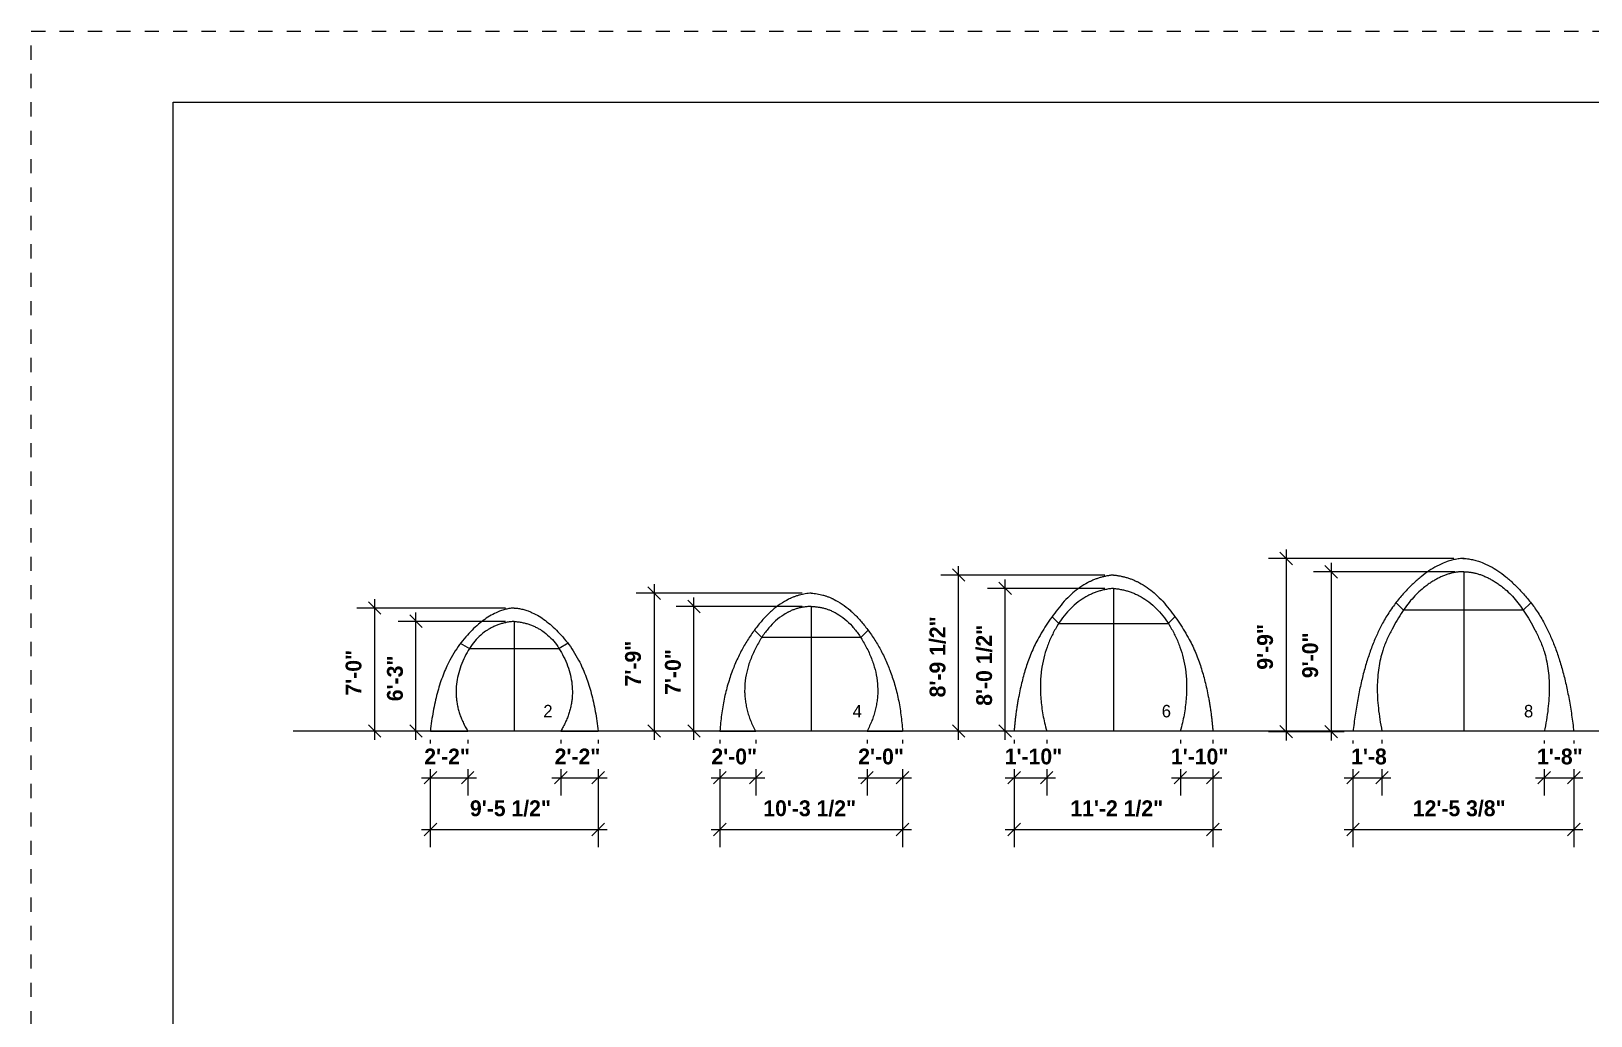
# Model space of a CAD drawing. Header units: inches. Extents: x -101.2 to -65.2, y -5883.2 to -5859.2.
# Drawn here: x -101.15 to -90.17, y -5866.16 to -5859.23 of the extents above; entities that cross this region are included whole.
import ezdxf

# ---------------------------------------------------------------- set-up
doc = ezdxf.new("R2010")
doc.units = ezdxf.units.IN
doc.header["$LTSCALE"] = 0.2
doc.header["$MEASUREMENT"] = 0
doc.header["$PDMODE"] = 1
doc.header["$PDSIZE"] = -2
doc.linetypes.add('STYLE_11', pattern=[0.46875, 0.3125, -0.15625])
doc.layers.get('0').update_dxf_attribs({"lineweight": 0})
doc.layers.add('Dimension', color=7, linetype='Continuous', lineweight=0)
doc.layers.add('None', color=7, linetype='Continuous', lineweight=0)
doc.styles.add('CityBlueprint', font='cityb___.ttf')
doc.styles.add('Tw Cen MT', font='')
doc.styles.get('Tw Cen MT').set_extended_font_data('Tw Cen MT')
doc.dimstyles.new('Arch', dxfattribs={"dimtxt": 0.111581, "dimasz": 0.088379, "dimexe": 0.125, "dimexo": 0.0625, "dimgap": 0.0625, "dimtad": 1, "dimdec": 3, "dimzin": 15, "dimdsep": 46, "dimlunit": 4, "dimtxsty": 'CityBlueprint', "dimblk": 'VW_SLASH', "dimcen": 0, "dimdle": 0.0625, "dimazin": 0, "dimtfac": 1, "dimtdec": 3, "dimtix": 1, "dimtmove": 0, "dimatfit": 0, "dimldrblk": 'VW_FILLEDARROW', "dimfxl": 1, "dimfrac": 2, "dimtolj": 1, "dimtzin": 15, "dimarcsym": 0})

# ---------------------------------------------------------------- blocks, each defined once
blk = doc.blocks.new('Group')
at = {"layer": 'None', "color": 2, "linetype": 'STYLE_11', "lineweight": 0}
blk.add_lwpolyline([(-27.738, 20.553), (8.262, 20.553), (8.262, -3.447), (-27.738, -3.447)], close=True, dxfattribs=at)
at = {"layer": 'None', "color": 8, "linetype": 'Continuous', "lineweight": 0}
blk.add_lwpolyline([(-26.738, 20.053), (6.012, 20.053), (6.012, -2.947), (-26.738, -2.947)], close=True, dxfattribs=at)
blk = doc.blocks.new('Group-1')
at = {"layer": 'None', "color": 4}
blk.add_blockref('Group', (0, 0), dxfattribs=at)
blk = doc.blocks.new('*D5')
at = {"layer": 'Defpoints', "color": 0, "lineweight": 0, "transparency": 16777216}
for p in [(-2430.6, 1583.2), (-2336.1, 1583.2), (-2392.9, 1500)]:
    blk.add_point(p, dxfattribs=at)
at = {"layer": 'Dimension', "color": 0, "linetype": 'Continuous', "lineweight": -2, "transparency": 16777216}
for p, q in [((-2342.1, 1583.2), (-2442.6, 1583.2)), ((-2430.6, 1589.2), (-2430.6, 1583.2)), ((-2430.6, 1583.2), (-2430.6, 1500)), ((-2398.9, 1500), (-2442.6, 1500)), ((-2430.6, 1500), (-2430.6, 1494))]:
    blk.add_line(p, q, dxfattribs=at)
at = {"layer": 'Dimension', "color": 7, "linetype": 'Continuous', "lineweight": -2, "transparency": 16777216}
for p, q in [((-2426.3, 1579), (-2434.8, 1587.5)), ((-2434.8, 1504.3), (-2426.3, 1495.8))]:
    blk.add_line(p, q, dxfattribs=at)
at = {"color": 0, "linetype": 'Continuous', "lineweight": -2, "transparency": 16777216}
blk.add_wipeout([(-2436.6, 1524), (-2436.6, 1559.3), (-2453.6, 1559.3), (-2453.6, 1524)], dxfattribs=at).dxf.layer = 'Dimension'
at = {"layer": 'Dimension', "color": 0, "transparency": 16777216, "insert": (-2450.2, 1524), "char_height": 10.71, "attachment_point": 1, "rotation": 90, "line_spacing_factor": 0.959794, "style": 'CityBlueprint'}
blk.add_mtext('7\'-0"', dxfattribs=at)
blk = doc.blocks.new('VW_FILLEDARROW')
at = {"color": 0, "lineweight": -2}
blk.add_solid([(0, 0), (0, 0), (0, 0)], dxfattribs=at)
blk = doc.blocks.new('VW_SLASH')
at = {"color": 0, "linetype": 'ByBlock', "lineweight": -2}
blk.add_line((0, 0), (-1, 0), dxfattribs=at)
at = {"color": 7, "linetype": 'ByBlock', "lineweight": -2}
blk.add_line((0, 0), (0, 0), dxfattribs=at)
blk = doc.blocks.new('*D6')
at = {"layer": 'Defpoints', "color": 0, "lineweight": 0, "transparency": 16777216}
for p in [(-2392.9, 1500), (-2279.4, 1500), (-2392.9, 1433.5)]:
    blk.add_point(p, dxfattribs=at)
at = {"layer": 'Dimension', "color": 0, "linetype": 'Continuous', "lineweight": -2, "transparency": 16777216}
for p, q in [((-2392.9, 1494), (-2392.9, 1421.5)), ((-2279.4, 1494), (-2279.4, 1421.5)), ((-2398.9, 1433.5), (-2392.9, 1433.5)), ((-2392.9, 1433.5), (-2279.4, 1433.5)), ((-2279.4, 1433.5), (-2273.4, 1433.5))]:
    blk.add_line(p, q, dxfattribs=at)
at = {"layer": 'Dimension', "color": 7, "linetype": 'Continuous', "lineweight": -2, "transparency": 16777216}
for p, q in [((-2388.6, 1437.8), (-2397.1, 1429.3)), ((-2283.6, 1429.3), (-2275.2, 1437.8))]:
    blk.add_line(p, q, dxfattribs=at)
at = {"color": 0, "linetype": 'Continuous', "lineweight": -2, "transparency": 16777216}
blk.add_wipeout([(-2366.1, 1439.5), (-2306.1, 1439.5), (-2306.1, 1456.6), (-2366.1, 1456.6)], dxfattribs=at).dxf.layer = 'Dimension'
at = {"layer": 'Dimension', "color": 0, "transparency": 16777216, "insert": (-2366.1, 1453.2), "char_height": 10.71, "attachment_point": 1, "line_spacing_factor": 0.959794, "style": 'CityBlueprint'}
blk.add_mtext('9\'-5 1/2"', dxfattribs=at)
blk = doc.blocks.new('*D7')
at = {"layer": 'Defpoints', "color": 0, "lineweight": 0, "transparency": 16777216}
for p in [(-2392.9, 1500), (-2367.6, 1500), (-2392.9, 1468.5)]:
    blk.add_point(p, dxfattribs=at)
at = {"layer": 'Dimension', "color": 0, "linetype": 'Continuous', "lineweight": -2, "transparency": 16777216}
for p, q in [((-2392.9, 1494), (-2392.9, 1456.5)), ((-2367.6, 1494), (-2367.6, 1456.5)), ((-2398.9, 1468.5), (-2392.9, 1468.5)), ((-2392.9, 1468.5), (-2367.6, 1468.5)), ((-2367.6, 1468.5), (-2361.6, 1468.5))]:
    blk.add_line(p, q, dxfattribs=at)
at = {"layer": 'Dimension', "color": 7, "linetype": 'Continuous', "lineweight": -2, "transparency": 16777216}
for p, q in [((-2388.6, 1472.8), (-2397.1, 1464.3)), ((-2371.9, 1464.3), (-2363.4, 1472.8))]:
    blk.add_line(p, q, dxfattribs=at)
at = {"color": 0, "linetype": 'Continuous', "lineweight": -2, "transparency": 16777216}
blk.add_wipeout([(-2397, 1474.5), (-2363.4, 1474.5), (-2363.4, 1491.6), (-2397, 1491.6)], dxfattribs=at).dxf.layer = 'Dimension'
at = {"layer": 'Dimension', "color": 0, "transparency": 16777216, "insert": (-2397, 1488.2), "char_height": 10.71, "attachment_point": 1, "line_spacing_factor": 0.959794, "style": 'CityBlueprint'}
blk.add_mtext('2\'-2"', dxfattribs=at)
blk = doc.blocks.new('*D8')
at = {"layer": 'Defpoints', "color": 0, "lineweight": 0, "transparency": 16777216}
for p in [(-2304.7, 1500), (-2279.4, 1500), (-2304.7, 1468.5)]:
    blk.add_point(p, dxfattribs=at)
at = {"layer": 'Dimension', "color": 0, "linetype": 'Continuous', "lineweight": -2, "transparency": 16777216}
for p, q in [((-2304.7, 1494), (-2304.7, 1456.5)), ((-2279.4, 1494), (-2279.4, 1456.5)), ((-2310.7, 1468.5), (-2304.7, 1468.5)), ((-2304.7, 1468.5), (-2279.4, 1468.5)), ((-2279.4, 1468.5), (-2273.4, 1468.5))]:
    blk.add_line(p, q, dxfattribs=at)
at = {"layer": 'Dimension', "color": 7, "linetype": 'Continuous', "lineweight": -2, "transparency": 16777216}
for p, q in [((-2300.4, 1472.8), (-2308.9, 1464.3)), ((-2283.6, 1464.3), (-2275.2, 1472.8))]:
    blk.add_line(p, q, dxfattribs=at)
at = {"color": 0, "linetype": 'Continuous', "lineweight": -2, "transparency": 16777216}
blk.add_wipeout([(-2308.8, 1474.5), (-2275.2, 1474.5), (-2275.2, 1491.6), (-2308.8, 1491.6)], dxfattribs=at).dxf.layer = 'Dimension'
at = {"layer": 'Dimension', "color": 0, "transparency": 16777216, "insert": (-2308.8, 1488.2), "char_height": 10.71, "attachment_point": 1, "line_spacing_factor": 0.959794, "style": 'CityBlueprint'}
blk.add_mtext('2\'-2"', dxfattribs=at)
blk = doc.blocks.new('*D9')
at = {"layer": 'Defpoints', "color": 0, "lineweight": 0, "transparency": 16777216}
for p in [(-2241.6, 1593.3), (-2135.3, 1593.3), (-2197, 1500)]:
    blk.add_point(p, dxfattribs=at)
at = {"layer": 'Dimension', "color": 0, "linetype": 'Continuous', "lineweight": -2, "transparency": 16777216}
for p, q in [((-2141.3, 1593.3), (-2253.6, 1593.3)), ((-2241.6, 1599.3), (-2241.6, 1593.3)), ((-2241.6, 1593.3), (-2241.6, 1500)), ((-2203, 1500), (-2253.6, 1500)), ((-2241.6, 1500), (-2241.6, 1494))]:
    blk.add_line(p, q, dxfattribs=at)
at = {"layer": 'Dimension', "color": 7, "linetype": 'Continuous', "lineweight": -2, "transparency": 16777216}
for p, q in [((-2237.3, 1589), (-2245.8, 1597.5)), ((-2245.8, 1504.3), (-2237.3, 1495.8))]:
    blk.add_line(p, q, dxfattribs=at)
at = {"color": 0, "linetype": 'Continuous', "lineweight": -2, "transparency": 16777216}
blk.add_wipeout([(-2247.6, 1530.2), (-2247.6, 1563.1), (-2264.6, 1563.1), (-2264.6, 1530.2)], dxfattribs=at).dxf.layer = 'Dimension'
at = {"layer": 'Dimension', "color": 0, "transparency": 16777216, "insert": (-2261.2, 1530.2), "char_height": 10.71, "attachment_point": 1, "rotation": 90, "line_spacing_factor": 0.959794, "style": 'CityBlueprint'}
blk.add_mtext('7\'-9"', dxfattribs=at)
blk = doc.blocks.new('*D10')
at = {"layer": 'Defpoints', "color": 0, "lineweight": 0, "transparency": 16777216}
for p in [(-2197, 1500), (-2073.5, 1500), (-2197, 1433.5)]:
    blk.add_point(p, dxfattribs=at)
at = {"layer": 'Dimension', "color": 0, "linetype": 'Continuous', "lineweight": -2, "transparency": 16777216}
for p, q in [((-2197, 1494), (-2197, 1421.5)), ((-2073.5, 1494), (-2073.5, 1421.5)), ((-2203, 1433.5), (-2197, 1433.5)), ((-2197, 1433.5), (-2073.5, 1433.5)), ((-2073.5, 1433.5), (-2067.5, 1433.5))]:
    blk.add_line(p, q, dxfattribs=at)
at = {"layer": 'Dimension', "color": 7, "linetype": 'Continuous', "lineweight": -2, "transparency": 16777216}
for p, q in [((-2192.8, 1437.8), (-2201.3, 1429.3)), ((-2077.8, 1429.3), (-2069.3, 1437.8))]:
    blk.add_line(p, q, dxfattribs=at)
at = {"color": 0, "linetype": 'Continuous', "lineweight": -2, "transparency": 16777216}
blk.add_wipeout([(-2167.7, 1439.5), (-2102.9, 1439.5), (-2102.9, 1456.6), (-2167.7, 1456.6)], dxfattribs=at).dxf.layer = 'Dimension'
at = {"layer": 'Dimension', "color": 0, "transparency": 16777216, "insert": (-2167.7, 1453.2), "char_height": 10.71, "attachment_point": 1, "line_spacing_factor": 0.959794, "style": 'CityBlueprint'}
blk.add_mtext('10\'-3 1/2"', dxfattribs=at)
blk = doc.blocks.new('*D11')
at = {"layer": 'Defpoints', "color": 0, "lineweight": 0, "transparency": 16777216}
for p in [(-2197, 1500), (-2172.7, 1500), (-2197, 1468.5)]:
    blk.add_point(p, dxfattribs=at)
at = {"layer": 'Dimension', "color": 0, "linetype": 'Continuous', "lineweight": -2, "transparency": 16777216}
for p, q in [((-2197, 1494), (-2197, 1456.5)), ((-2172.7, 1494), (-2172.7, 1456.5)), ((-2203, 1468.5), (-2197, 1468.5)), ((-2197, 1468.5), (-2172.7, 1468.5)), ((-2172.7, 1468.5), (-2166.7, 1468.5))]:
    blk.add_line(p, q, dxfattribs=at)
at = {"layer": 'Dimension', "color": 7, "linetype": 'Continuous', "lineweight": -2, "transparency": 16777216}
for p, q in [((-2192.8, 1472.8), (-2201.3, 1464.3)), ((-2177, 1464.3), (-2168.5, 1472.8))]:
    blk.add_line(p, q, dxfattribs=at)
at = {"color": 0, "linetype": 'Continuous', "lineweight": -2, "transparency": 16777216}
blk.add_wipeout([(-2202.8, 1474.5), (-2166.9, 1474.5), (-2166.9, 1491.6), (-2202.8, 1491.6)], dxfattribs=at).dxf.layer = 'Dimension'
at = {"layer": 'Dimension', "color": 0, "transparency": 16777216, "insert": (-2202.8, 1488.2), "char_height": 10.71, "attachment_point": 1, "line_spacing_factor": 0.959794, "style": 'CityBlueprint'}
blk.add_mtext('2\'-0"', dxfattribs=at)
blk = doc.blocks.new('*D12')
at = {"layer": 'Defpoints', "color": 0, "lineweight": 0, "transparency": 16777216}
for p in [(-2097.5, 1500), (-2073.5, 1500), (-2097.5, 1468.5)]:
    blk.add_point(p, dxfattribs=at)
at = {"layer": 'Dimension', "color": 0, "linetype": 'Continuous', "lineweight": -2, "transparency": 16777216}
for p, q in [((-2097.5, 1494), (-2097.5, 1456.5)), ((-2073.5, 1494), (-2073.5, 1456.5)), ((-2103.5, 1468.5), (-2097.5, 1468.5)), ((-2097.5, 1468.5), (-2073.5, 1468.5)), ((-2073.5, 1468.5), (-2067.5, 1468.5))]:
    blk.add_line(p, q, dxfattribs=at)
at = {"layer": 'Dimension', "color": 7, "linetype": 'Continuous', "lineweight": -2, "transparency": 16777216}
for p, q in [((-2093.3, 1472.8), (-2101.8, 1464.3)), ((-2077.8, 1464.3), (-2069.3, 1472.8))]:
    blk.add_line(p, q, dxfattribs=at)
at = {"color": 0, "linetype": 'Continuous', "lineweight": -2, "transparency": 16777216}
blk.add_wipeout([(-2103.5, 1474.5), (-2067.6, 1474.5), (-2067.6, 1491.6), (-2103.5, 1491.6)], dxfattribs=at).dxf.layer = 'Dimension'
at = {"layer": 'Dimension', "color": 0, "transparency": 16777216, "insert": (-2103.5, 1488.2), "char_height": 10.71, "attachment_point": 1, "line_spacing_factor": 0.959794, "style": 'CityBlueprint'}
blk.add_mtext('2\'-0"', dxfattribs=at)
blk = doc.blocks.new('*D13')
at = {"layer": 'Defpoints', "color": 0, "lineweight": 0, "transparency": 16777216}
for p in [(-1998, 1500), (-1863.6, 1500), (-1998, 1433.5)]:
    blk.add_point(p, dxfattribs=at)
at = {"layer": 'Dimension', "color": 0, "linetype": 'Continuous', "lineweight": -2, "transparency": 16777216}
for p, q in [((-1998, 1494), (-1998, 1421.5)), ((-1863.6, 1494), (-1863.6, 1421.5)), ((-2004, 1433.5), (-1998, 1433.5)), ((-1998, 1433.5), (-1863.6, 1433.5)), ((-1863.6, 1433.5), (-1857.6, 1433.5))]:
    blk.add_line(p, q, dxfattribs=at)
at = {"layer": 'Dimension', "color": 7, "linetype": 'Continuous', "lineweight": -2, "transparency": 16777216}
for p, q in [((-1993.8, 1437.8), (-2002.3, 1429.3)), ((-1867.9, 1429.3), (-1859.4, 1437.8))]:
    blk.add_line(p, q, dxfattribs=at)
at = {"color": 0, "linetype": 'Continuous', "lineweight": -2, "transparency": 16777216}
blk.add_wipeout([(-1960, 1439.5), (-1901.7, 1439.5), (-1901.7, 1456.6), (-1960, 1456.6)], dxfattribs=at).dxf.layer = 'Dimension'
at = {"layer": 'Dimension', "color": 0, "transparency": 16777216, "insert": (-1960, 1453.2), "char_height": 10.71, "attachment_point": 1, "line_spacing_factor": 0.959794, "style": 'CityBlueprint'}
blk.add_mtext('11\'-2 1/2"', dxfattribs=at)
blk = doc.blocks.new('*D14')
at = {"layer": 'Defpoints', "color": 0, "lineweight": 0, "transparency": 16777216}
for p in [(-1998, 1500), (-1976, 1500), (-1998, 1468.5)]:
    blk.add_point(p, dxfattribs=at)
at = {"layer": 'Dimension', "color": 0, "linetype": 'Continuous', "lineweight": -2, "transparency": 16777216}
for p, q in [((-1998, 1494), (-1998, 1456.5)), ((-1976, 1494), (-1976, 1456.5)), ((-2004, 1468.5), (-1998, 1468.5)), ((-1998, 1468.5), (-1976, 1468.5)), ((-1976, 1468.5), (-1970, 1468.5))]:
    blk.add_line(p, q, dxfattribs=at)
at = {"layer": 'Dimension', "color": 7, "linetype": 'Continuous', "lineweight": -2, "transparency": 16777216}
for p, q in [((-1993.8, 1472.8), (-2002.3, 1464.3)), ((-1980.3, 1464.3), (-1971.8, 1472.8))]:
    blk.add_line(p, q, dxfattribs=at)
at = {"color": 0, "linetype": 'Continuous', "lineweight": -2, "transparency": 16777216}
blk.add_wipeout([(-2004.4, 1474.5), (-1969.7, 1474.5), (-1969.7, 1491.6), (-2004.4, 1491.6)], dxfattribs=at).dxf.layer = 'Dimension'
at = {"layer": 'Dimension', "color": 0, "transparency": 16777216, "insert": (-2004.4, 1488.2), "char_height": 10.71, "attachment_point": 1, "line_spacing_factor": 0.959794, "style": 'CityBlueprint'}
blk.add_mtext('1\'-10"', dxfattribs=at)
blk = doc.blocks.new('*D15')
at = {"layer": 'Defpoints', "color": 0, "lineweight": 0, "transparency": 16777216}
for p in [(-1885.6, 1500), (-1863.6, 1500), (-1885.6, 1468.5)]:
    blk.add_point(p, dxfattribs=at)
at = {"layer": 'Dimension', "color": 0, "linetype": 'Continuous', "lineweight": -2, "transparency": 16777216}
for p, q in [((-1885.6, 1494), (-1885.6, 1456.5)), ((-1863.6, 1494), (-1863.6, 1456.5)), ((-1891.6, 1468.5), (-1885.6, 1468.5)), ((-1885.6, 1468.5), (-1863.6, 1468.5)), ((-1863.6, 1468.5), (-1857.6, 1468.5))]:
    blk.add_line(p, q, dxfattribs=at)
at = {"layer": 'Dimension', "color": 7, "linetype": 'Continuous', "lineweight": -2, "transparency": 16777216}
for p, q in [((-1881.4, 1472.8), (-1889.9, 1464.3)), ((-1867.9, 1464.3), (-1859.4, 1472.8))]:
    blk.add_line(p, q, dxfattribs=at)
at = {"color": 0, "linetype": 'Continuous', "lineweight": -2, "transparency": 16777216}
blk.add_wipeout([(-1892, 1474.5), (-1857.3, 1474.5), (-1857.3, 1491.6), (-1892, 1491.6)], dxfattribs=at).dxf.layer = 'Dimension'
at = {"layer": 'Dimension', "color": 0, "transparency": 16777216, "insert": (-1892, 1488.2), "char_height": 10.71, "attachment_point": 1, "line_spacing_factor": 0.959794, "style": 'CityBlueprint'}
blk.add_mtext('1\'-10"', dxfattribs=at)
blk = doc.blocks.new('*D16')
at = {"layer": 'Defpoints', "color": 0, "lineweight": 0, "transparency": 16777216}
for p in [(-1930.8, 1605.5), (-2035.6, 1500), (-1998, 1500)]:
    blk.add_point(p, dxfattribs=at)
at = {"layer": 'Dimension', "color": 0, "linetype": 'Continuous', "lineweight": -2, "transparency": 16777216}
for p, q in [((-1936.8, 1605.5), (-2047.6, 1605.5)), ((-2035.6, 1605.5), (-2035.6, 1611.5)), ((-2035.6, 1500), (-2035.6, 1605.5)), ((-2004, 1500), (-2047.6, 1500)), ((-2035.6, 1494), (-2035.6, 1500))]:
    blk.add_line(p, q, dxfattribs=at)
at = {"layer": 'Dimension', "color": 7, "linetype": 'Continuous', "lineweight": -2, "transparency": 16777216}
for p, q in [((-2031.3, 1601.3), (-2039.8, 1609.8)), ((-2039.8, 1504.3), (-2031.3, 1495.8))]:
    blk.add_line(p, q, dxfattribs=at)
at = {"color": 0, "linetype": 'Continuous', "lineweight": -2, "transparency": 16777216}
blk.add_wipeout([(-2041.6, 1522.8), (-2041.6, 1582.8), (-2058.6, 1582.8), (-2058.6, 1522.8)], dxfattribs=at).dxf.layer = 'Dimension'
at = {"layer": 'Dimension', "color": 0, "transparency": 16777216, "insert": (-2055.2, 1522.8), "char_height": 10.71, "attachment_point": 1, "rotation": 90, "line_spacing_factor": 0.959794, "style": 'CityBlueprint'}
blk.add_mtext('8\'-9 1/2"', dxfattribs=at)
blk = doc.blocks.new('*D17')
at = {"layer": 'Defpoints', "color": 0, "lineweight": 0, "transparency": 16777216}
for p in [(-1814.1, 1616.7), (-1694.7, 1616.7), (-1768.9, 1499.6)]:
    blk.add_point(p, dxfattribs=at)
at = {"layer": 'Dimension', "color": 0, "linetype": 'Continuous', "lineweight": -2, "transparency": 16777216}
for p, q in [((-1700.7, 1616.7), (-1826.1, 1616.7)), ((-1814.1, 1622.7), (-1814.1, 1616.7)), ((-1814.1, 1616.7), (-1814.1, 1499.6)), ((-1774.9, 1499.6), (-1826.1, 1499.6)), ((-1814.1, 1499.6), (-1814.1, 1493.6))]:
    blk.add_line(p, q, dxfattribs=at)
at = {"layer": 'Dimension', "color": 7, "linetype": 'Continuous', "lineweight": -2, "transparency": 16777216}
for p, q in [((-1809.8, 1612.5), (-1818.3, 1621)), ((-1818.3, 1503.9), (-1809.8, 1495.4))]:
    blk.add_line(p, q, dxfattribs=at)
at = {"color": 0, "linetype": 'Continuous', "lineweight": -2, "transparency": 16777216}
blk.add_wipeout([(-1820.1, 1541.5), (-1820.1, 1574.9), (-1837.2, 1574.9), (-1837.2, 1541.5)], dxfattribs=at).dxf.layer = 'Dimension'
at = {"layer": 'Dimension', "color": 0, "transparency": 16777216, "insert": (-1833.7, 1541.5), "char_height": 10.71, "attachment_point": 1, "rotation": 90, "line_spacing_factor": 0.959794, "style": 'CityBlueprint'}
blk.add_mtext('9\'-9"', dxfattribs=at)
blk = doc.blocks.new('*D18')
at = {"layer": 'Defpoints', "color": 0, "lineweight": 0, "transparency": 16777216}
for p in [(-1768.9, 1499.6), (-1619.5, 1499.6), (-1768.9, 1433.5)]:
    blk.add_point(p, dxfattribs=at)
at = {"layer": 'Dimension', "color": 0, "linetype": 'Continuous', "lineweight": -2, "transparency": 16777216}
for p, q in [((-1768.9, 1493.6), (-1768.9, 1421.5)), ((-1619.5, 1493.6), (-1619.5, 1421.5)), ((-1774.9, 1433.5), (-1768.9, 1433.5)), ((-1768.9, 1433.5), (-1619.5, 1433.5)), ((-1619.5, 1433.5), (-1613.5, 1433.5))]:
    blk.add_line(p, q, dxfattribs=at)
at = {"layer": 'Dimension', "color": 7, "linetype": 'Continuous', "lineweight": -2, "transparency": 16777216}
for p, q in [((-1764.6, 1437.8), (-1773.1, 1429.3)), ((-1623.8, 1429.3), (-1615.3, 1437.8))]:
    blk.add_line(p, q, dxfattribs=at)
at = {"color": 0, "linetype": 'Continuous', "lineweight": -2, "transparency": 16777216}
blk.add_wipeout([(-1728.4, 1439.5), (-1660, 1439.5), (-1660, 1456.6), (-1728.4, 1456.6)], dxfattribs=at).dxf.layer = 'Dimension'
at = {"layer": 'Dimension', "color": 0, "transparency": 16777216, "insert": (-1728.4, 1453.2), "char_height": 10.71, "attachment_point": 1, "line_spacing_factor": 0.959794, "style": 'CityBlueprint'}
blk.add_mtext('12\'-5 3/8"', dxfattribs=at)
blk = doc.blocks.new('*D19')
at = {"layer": 'Defpoints', "color": 0, "lineweight": 0, "transparency": 16777216}
for p in [(-1768.9, 1499.6), (-1749.3, 1500), (-1768.9, 1468.5)]:
    blk.add_point(p, dxfattribs=at)
at = {"layer": 'Dimension', "color": 0, "linetype": 'Continuous', "lineweight": -2, "transparency": 16777216}
for p, q in [((-1768.9, 1493.6), (-1768.9, 1456.5)), ((-1749.3, 1494), (-1749.3, 1456.5)), ((-1774.9, 1468.5), (-1768.9, 1468.5)), ((-1768.9, 1468.5), (-1749.3, 1468.5)), ((-1749.3, 1468.5), (-1743.3, 1468.5))]:
    blk.add_line(p, q, dxfattribs=at)
at = {"layer": 'Dimension', "color": 7, "linetype": 'Continuous', "lineweight": -2, "transparency": 16777216}
for p, q in [((-1764.6, 1472.8), (-1773.1, 1464.3)), ((-1753.5, 1464.3), (-1745, 1472.8))]:
    blk.add_line(p, q, dxfattribs=at)
at = {"color": 0, "linetype": 'Continuous', "lineweight": -2, "transparency": 16777216}
blk.add_wipeout([(-1770.1, 1474.5), (-1748, 1474.5), (-1748, 1491.6), (-1770.1, 1491.6)], dxfattribs=at).dxf.layer = 'Dimension'
at = {"layer": 'Dimension', "color": 0, "transparency": 16777216, "insert": (-1770.1, 1488.2), "char_height": 10.71, "attachment_point": 1, "line_spacing_factor": 0.959794, "style": 'CityBlueprint'}
blk.add_mtext("1'-8", dxfattribs=at)
blk = doc.blocks.new('*D20')
at = {"layer": 'Defpoints', "color": 0, "lineweight": 0, "transparency": 16777216}
for p in [(-1639.5, 1499.6), (-1619.5, 1499.6), (-1639.5, 1468.5)]:
    blk.add_point(p, dxfattribs=at)
at = {"layer": 'Dimension', "color": 0, "linetype": 'Continuous', "lineweight": -2, "transparency": 16777216}
for p, q in [((-1639.5, 1493.6), (-1639.5, 1456.5)), ((-1619.5, 1493.6), (-1619.5, 1456.5)), ((-1645.5, 1468.5), (-1639.5, 1468.5)), ((-1639.5, 1468.5), (-1619.5, 1468.5)), ((-1619.5, 1468.5), (-1613.5, 1468.5))]:
    blk.add_line(p, q, dxfattribs=at)
at = {"layer": 'Dimension', "color": 7, "linetype": 'Continuous', "lineweight": -2, "transparency": 16777216}
for p, q in [((-1635.3, 1472.8), (-1643.8, 1464.3)), ((-1623.8, 1464.3), (-1615.3, 1472.8))]:
    blk.add_line(p, q, dxfattribs=at)
at = {"color": 0, "linetype": 'Continuous', "lineweight": -2, "transparency": 16777216}
blk.add_wipeout([(-1644.4, 1474.5), (-1614.7, 1474.5), (-1614.7, 1491.6), (-1644.4, 1491.6)], dxfattribs=at).dxf.layer = 'Dimension'
at = {"layer": 'Dimension', "color": 0, "transparency": 16777216, "insert": (-1644.4, 1488.2), "char_height": 10.71, "attachment_point": 1, "line_spacing_factor": 0.959794, "style": 'CityBlueprint'}
blk.add_mtext('1\'-8"', dxfattribs=at)
blk = doc.blocks.new('*D21')
at = {"layer": 'Defpoints', "color": 0, "lineweight": 0, "transparency": 16777216}
for p in [(-1783.6, 1607.7), (-1694, 1607.7), (-1768.9, 1499.6)]:
    blk.add_point(p, dxfattribs=at)
at = {"layer": 'Dimension', "color": 0, "linetype": 'Continuous', "lineweight": -2, "transparency": 16777216}
for p, q in [((-1700, 1607.7), (-1795.6, 1607.7)), ((-1783.6, 1613.7), (-1783.6, 1607.7)), ((-1783.6, 1607.7), (-1783.6, 1499.6)), ((-1774.9, 1499.6), (-1795.6, 1499.6)), ((-1783.6, 1499.6), (-1783.6, 1493.6))]:
    blk.add_line(p, q, dxfattribs=at)
at = {"layer": 'Dimension', "color": 7, "linetype": 'Continuous', "lineweight": -2, "transparency": 16777216}
for p, q in [((-1779.3, 1603.5), (-1787.8, 1612)), ((-1787.8, 1503.9), (-1779.3, 1495.4))]:
    blk.add_line(p, q, dxfattribs=at)
at = {"color": 0, "linetype": 'Continuous', "lineweight": -2, "transparency": 16777216}
blk.add_wipeout([(-1789.6, 1535.8), (-1789.6, 1571.6), (-1806.6, 1571.6), (-1806.6, 1535.8)], dxfattribs=at).dxf.layer = 'Dimension'
at = {"layer": 'Dimension', "color": 0, "transparency": 16777216, "insert": (-1803.2, 1535.8), "char_height": 10.71, "attachment_point": 1, "rotation": 90, "line_spacing_factor": 0.959794, "style": 'CityBlueprint'}
blk.add_mtext('9\'-0"', dxfattribs=at)
blk = doc.blocks.new('*D22')
at = {"layer": 'Defpoints', "color": 0, "lineweight": 0, "transparency": 16777216}
for p in [(-1930.8, 1596.5), (-2004, 1500), (-1998, 1500)]:
    blk.add_point(p, dxfattribs=at)
at = {"layer": 'Dimension', "color": 0, "linetype": 'Continuous', "lineweight": -2, "transparency": 16777216}
for p, q in [((-1936.8, 1596.5), (-2016, 1596.5)), ((-2004, 1596.5), (-2004, 1602.5)), ((-2004, 1500), (-2004, 1596.5)), ((-2004, 1500), (-2016, 1500)), ((-2004, 1494), (-2004, 1500))]:
    blk.add_line(p, q, dxfattribs=at)
at = {"layer": 'Dimension', "color": 7, "linetype": 'Continuous', "lineweight": -2, "transparency": 16777216}
for p, q in [((-1999.8, 1592.3), (-2008.3, 1600.8)), ((-2008.3, 1504.3), (-1999.8, 1495.8))]:
    blk.add_line(p, q, dxfattribs=at)
at = {"color": 0, "linetype": 'Continuous', "lineweight": -2, "transparency": 16777216}
blk.add_wipeout([(-2010, 1517.1), (-2010, 1579.5), (-2027.1, 1579.5), (-2027.1, 1517.1)], dxfattribs=at).dxf.layer = 'Dimension'
at = {"layer": 'Dimension', "color": 0, "transparency": 16777216, "insert": (-2023.7, 1517.1), "char_height": 10.71, "attachment_point": 1, "rotation": 90, "line_spacing_factor": 0.959794, "style": 'CityBlueprint'}
blk.add_mtext('8\'-0 1/2"', dxfattribs=at)
blk = doc.blocks.new('*D23')
at = {"layer": 'Defpoints', "color": 0, "lineweight": 0, "transparency": 16777216}
for p in [(-2135.3, 1584.3), (-2214.6, 1500), (-2197, 1500)]:
    blk.add_point(p, dxfattribs=at)
at = {"layer": 'Dimension', "color": 0, "linetype": 'Continuous', "lineweight": -2, "transparency": 16777216}
for p, q in [((-2141.3, 1584.3), (-2226.6, 1584.3)), ((-2214.6, 1584.3), (-2214.6, 1590.3)), ((-2214.6, 1500), (-2214.6, 1584.3)), ((-2203, 1500), (-2226.6, 1500)), ((-2214.6, 1494), (-2214.6, 1500))]:
    blk.add_line(p, q, dxfattribs=at)
at = {"layer": 'Dimension', "color": 7, "linetype": 'Continuous', "lineweight": -2, "transparency": 16777216}
for p, q in [((-2210.3, 1580), (-2218.8, 1588.5)), ((-2218.8, 1504.3), (-2210.3, 1495.8))]:
    blk.add_line(p, q, dxfattribs=at)
at = {"color": 0, "linetype": 'Continuous', "lineweight": -2, "transparency": 16777216}
blk.add_wipeout([(-2220.6, 1524.5), (-2220.6, 1559.8), (-2237.6, 1559.8), (-2237.6, 1524.5)], dxfattribs=at).dxf.layer = 'Dimension'
at = {"layer": 'Dimension', "color": 0, "transparency": 16777216, "insert": (-2234.2, 1524.5), "char_height": 10.71, "attachment_point": 1, "rotation": 90, "line_spacing_factor": 0.959794, "style": 'CityBlueprint'}
blk.add_mtext('7\'-0"', dxfattribs=at)
blk = doc.blocks.new('*D24')
at = {"layer": 'Defpoints', "color": 0, "lineweight": 0, "transparency": 16777216}
for p in [(-2336.1, 1574.2), (-2402.6, 1500), (-2392.9, 1500)]:
    blk.add_point(p, dxfattribs=at)
at = {"layer": 'Dimension', "color": 0, "linetype": 'Continuous', "lineweight": -2, "transparency": 16777216}
for p, q in [((-2342.1, 1574.2), (-2414.6, 1574.2)), ((-2402.6, 1574.2), (-2402.6, 1580.2)), ((-2402.6, 1500), (-2402.6, 1574.2)), ((-2398.9, 1500), (-2414.6, 1500)), ((-2402.6, 1494), (-2402.6, 1500))]:
    blk.add_line(p, q, dxfattribs=at)
at = {"layer": 'Dimension', "color": 7, "linetype": 'Continuous', "lineweight": -2, "transparency": 16777216}
for p, q in [((-2398.3, 1570), (-2406.8, 1578.5)), ((-2406.8, 1504.3), (-2398.3, 1495.8))]:
    blk.add_line(p, q, dxfattribs=at)
at = {"color": 0, "linetype": 'Continuous', "lineweight": -2, "transparency": 16777216}
blk.add_wipeout([(-2408.6, 1520.2), (-2408.6, 1554.1), (-2425.6, 1554.1), (-2425.6, 1520.2)], dxfattribs=at).dxf.layer = 'Dimension'
at = {"layer": 'Dimension', "color": 0, "transparency": 16777216, "insert": (-2422.2, 1520.2), "char_height": 10.71, "attachment_point": 1, "rotation": 90, "line_spacing_factor": 0.959794, "style": 'CityBlueprint'}
blk.add_mtext('6\'-3"', dxfattribs=at)
blk = doc.blocks.new('Group-2')
at = {"color": 250, "linetype": 'Continuous', "lineweight": 0}
for p, q in [((-1693.9965, 1607.7457), (-1693.9965, 1500.0354)), ((-1930.839, 1596.5087), (-1930.839, 1500.0354)), ((-2135.2808, 1584.2654), (-2135.2808, 1500.0354)), ((-1734.7149, 1581.7579), (-1739.799, 1586.842)), ((-1653.6759, 1581.7579), (-1648.6922, 1586.6734)), ((-2336.1413, 1574.211), (-2336.1413, 1500.0354)), ((-1967.6312, 1572.5087), (-1972.581, 1577.4585)), ((-1893.6007, 1572.5087), (-1968.0773, 1572.5087)), ((-1894.0468, 1572.5087), (-1889.097, 1577.4585)), ((-1653.6759, 1581.7579), (-1734.7149, 1581.7579)), ((-2173.7037, 1568.2854), (-2168.754, 1563.3357)), ((-2101.8076, 1563.3357), (-2168.6837, 1563.3357)), ((-2096.8579, 1568.2854), (-2101.8076, 1563.3357)), ((-2372.6494, 1559.3409), (-2366.4966, 1555.7886)), ((-2366.4966, 1555.7886), (-2305.7859, 1555.7886)), ((-2336.1413, 1555.7886), (-2336.1413, 1500.0354)), ((-2299.6331, 1559.3409), (-2305.7859, 1555.7886)), ((382.4445, 1500.0354), (-2485.5555, 1500.0354)), ((-2392.876, 1500.0344), (-2367.61, 1500.0344)), ((-2304.6725, 1500.0344), (-2279.4064, 1500.0377)), ((-2197.0283, 1500.0354), (-2172.7082, 1500.0354)), ((-2097.5333, 1500.0354), (-2073.5333, 1500.0354))]:
    blk.add_line(p, q, dxfattribs=at)
for points in [[(-1693.7282, 1616.7457), (-1716.2692, 1615.9884), (-1762.1173, 1559.2214), (-1768.8649, 1499.6292)], [(-1694.6626, 1616.7457), (-1672.1215, 1615.9884), (-1626.2735, 1559.2214), (-1619.5259, 1499.6292)], [(-1930.839, 1605.5087), (-1951.4803, 1603.6278), (-1983.2123, 1564.3215), (-1996.2303, 1523.6278), (-1998.0393, 1500.0354)], [(-1930.839, 1605.5087), (-1910.1977, 1603.6278), (-1878.4657, 1564.3215), (-1865.4477, 1523.6278), (-1863.6387, 1500.0354)], [(-1693.9965, 1607.7457), (-1706.8712, 1607.8411), (-1733.7743, 1587.2655), (-1757.1422, 1538.328), (-1749.2665, 1500.0354)], [(-1693.9965, 1607.7457), (-1681.1215, 1607.7457), (-1654.3715, 1586.9714), (-1631.3667, 1537.8622), (-1639.5259, 1499.629)], [(-2135.2808, 1593.2654), (-2157.7487, 1591.8778), (-2194.6607, 1537.6278), (-2197.0283, 1500.0354)], [(-2135.2808, 1593.2654), (-2112.8129, 1591.8778), (-2075.9009, 1537.6278), (-2073.5333, 1500.0354)], [(-1930.839, 1596.5087), (-1957.6219, 1593.9685), (-1986.2998, 1537.3778), (-1976.0393, 1500.0354)], [(-1930.839, 1596.5087), (-1904.0561, 1593.9685), (-1875.3782, 1537.3778), (-1885.6387, 1500.0354)], [(-2336.1413, 1583.211), (-2354.0645, 1582.1268), (-2388.6071, 1539.3768), (-2392.8761, 1500.0377)], [(-2336.1413, 1583.211), (-2318.218, 1582.1268), (-2283.6754, 1539.3768), (-2279.4064, 1500.0377)], [(-2135.2808, 1584.2654), (-2158.9999, 1583.7854), (-2187.4512, 1527.0482), (-2173.0283, 1500.0354)], [(-2135.2808, 1584.2654), (-2111.5617, 1583.7854), (-2083.1104, 1527.0482), (-2097.5333, 1500.0354)], [(-2336.1413, 1574.211), (-2360.1754, 1572.1201), (-2381.513, 1522.9986), (-2367.61, 1500.0344)], [(-2336.1413, 1574.211), (-2312.1071, 1572.1201), (-2290.7695, 1522.9986), (-2304.6725, 1500.0344)]]:
    blk.add_open_spline(points, degree=2, dxfattribs=at)
at = {"layer": 'None', "color": 250, "char_height": 8.4375, "attachment_point": 1, "line_spacing_factor": 1.094749, "style": 'Tw Cen MT'}
for s, insert in [('2', (-2316.4888, 1517.7396)), ('4', (-2107.2221, 1517.7396)), ('6', (-1898.2221, 1517.7396)), ('8', (-1653.2221, 1517.7396))]:
    blk.add_mtext(s, dxfattribs=dict(at, insert=insert))
at = {"layer": 'Dimension', "color": 250, "linetype": 'Continuous', "lineweight": 0}
for base, p1, p2, text, picture, middle in [((-1814.0888, 1616.7457), (-1768.8649, 1499.6292), (-1694.6626, 1616.7457), '9\'-9"', '*D17', (-1814.0888, 1558.1875)), ((-2241.5555, 1593.2654), (-2197.0283, 1500.0354), (-2135.2808, 1593.2654), '7\'-9"', '*D9', (-2241.5555, 1546.6504)), ((-2430.5555, 1583.211), (-2392.8761, 1500.0377), (-2336.1413, 1583.211), '7\'-0"', '*D5', (-2430.5555, 1541.6244))]:
    dim = blk.add_linear_dim(base=base, p1=p1, p2=p2, angle=90, text=text, dimstyle='Arch', override={"dimtxt": 10.711806, "dimgap": 6, "dimpost": '<>', "dimtxsty": 'CityBlueprint', "dimtmove": 2}, dxfattribs=at)
    dim.commit()
    dim.dimension.update_dxf_attribs({"geometry": picture, "text_midpoint": middle})
dim = blk.add_linear_dim(base=(-1998.0393, 1433.5354), p1=(-1863.6387, 1500.0354), p2=(-1998.0393, 1500.0354), text='11\'-2 1/2"', dimstyle='Arch', override={"dimtxt": 10.711806, "dimgap": 6, "dimpost": '<>', "dimtxsty": 'CityBlueprint', "dimtmove": 2}, dxfattribs=at)
dim.commit()
dim.dimension.update_dxf_attribs({"geometry": '*D13', "text_midpoint": (-1930.839, 1433.5354)})
for base, p1, p2, picture, middle in [((-2392.876, 1433.5354), (-2279.4064, 1500.0377), (-2392.876, 1500.0344), '*D6', (-2336.1412, 1433.5354)), ((-2197.0283, 1433.5354), (-2073.5333, 1500.0354), (-2197.0283, 1500.0354), '*D10', (-2135.2808, 1433.5354)), ((-1998.0393, 1468.5354), (-1976.0393, 1500.0354), (-1998.0393, 1500.0354), '*D14', (-1987.0393, 1468.5354)), ((-1885.6387, 1468.5354), (-1863.6387, 1500.0354), (-1885.6387, 1500.0354), '*D15', (-1874.6387, 1468.5354)), ((-1768.8649, 1433.5354), (-1619.5259, 1499.6292), (-1768.8649, 1499.6292), '*D18', (-1694.1954, 1433.5354))]:
    dim = blk.add_linear_dim(base=base, p1=p1, p2=p2, dimstyle='Arch', override={"dimtxt": 10.711806, "dimgap": 6, "dimpost": '<>', "dimtxsty": 'CityBlueprint', "dimtmove": 2}, dxfattribs=at)
    dim.commit()
    dim.dimension.update_dxf_attribs({"geometry": picture, "text_midpoint": middle})
dim = blk.add_linear_dim(base=(-2035.5555, 1500.0354), p1=(-1930.839, 1605.5087), p2=(-1998.0393, 1500.0354), angle=90, dimstyle='Arch', override={"dimtxt": 10.711806, "dimgap": 6, "dimpost": '<>', "dimtxsty": 'CityBlueprint', "dimtmove": 2}, dxfattribs=at)
dim.commit()
dim.dimension.update_dxf_attribs({"geometry": '*D16', "text_midpoint": (-2035.5555, 1552.7721)})
for base, p1, p2, text, picture, middle in [((-2392.8761, 1468.5354), (-2367.61, 1500.0344), (-2392.8761, 1500.0377), '2\'-2"', '*D7', (-2380.2431, 1468.5354)), ((-2304.6725, 1468.5354), (-2279.4064, 1500.0377), (-2304.6725, 1500.0344), '2\'-2"', '*D8', (-2292.0394, 1468.5354)), ((-2197.0283, 1468.5354), (-2172.7082, 1500.0354), (-2197.0283, 1500.0354), '2\'-0"', '*D11', (-2184.8682, 1468.5354)), ((-1768.8649, 1468.5354), (-1749.2665, 1500.0354), (-1768.8649, 1499.6292), "1'-8", '*D19', (-1759.0657, 1468.5354))]:
    dim = blk.add_linear_dim(base=base, p1=p1, p2=p2, text=text, dimstyle='Arch', override={"dimtxt": 10.711806, "dimgap": 6, "dimpost": '<>', "dimtxsty": 'CityBlueprint', "dimtmove": 2}, dxfattribs=at)
    dim.commit()
    dim.dimension.update_dxf_attribs({"geometry": picture, "text_midpoint": middle})
for base, p1, p2, picture, middle in [((-2097.5333, 1468.5354), (-2073.5333, 1500.0354), (-2097.5333, 1500.0354), '*D12', (-2085.5333, 1468.5354)), ((-1639.5259, 1468.5354), (-1619.5259, 1499.6292), (-1639.5259, 1499.629), '*D20', (-1629.5259, 1468.5354))]:
    dim = blk.add_linear_dim(base=base, p1=p1, p2=p2, dimstyle='Arch', override={"dimtxt": 10.711806, "dimgap": 6, "dimpost": '<>', "dimtxsty": 'CityBlueprint', "dimtmove": 2}, dxfattribs=at)
    dim.commit()
    dim.dimension.update_dxf_attribs({"geometry": picture, "text_midpoint": middle})
for base, p1, p2, text, picture, middle in [((-1783.5555, 1607.7457), (-1768.8649, 1499.6292), (-1693.9965, 1607.7457), '9\'-0"', '*D21', (-1783.5555, 1553.6875)), ((-2214.5555, 1500.0354), (-2135.2808, 1584.2654), (-2197.0283, 1500.0354), '7\'-0"', '*D23', (-2214.5555, 1542.1504)), ((-2402.5555, 1500.0344), (-2336.1413, 1574.211), (-2392.876, 1500.0344), '6\'-3"', '*D24', (-2402.5555, 1537.1227))]:
    dim = blk.add_linear_dim(base=base, p1=p1, p2=p2, angle=90, text=text, dimstyle='Arch', override={"dimtxt": 10.711806, "dimgap": 6, "dimpost": '<>', "dimtxsty": 'CityBlueprint', "dimtmove": 2}, dxfattribs=at)
    dim.commit()
    dim.dimension.update_dxf_attribs({"geometry": picture, "text_midpoint": middle})
dim = blk.add_linear_dim(base=(-2004.0393, 1500.0354), p1=(-1930.839, 1596.5087), p2=(-1998.0393, 1500.0354), angle=90, dimstyle='Arch', override={"dimtxt": 10.711806, "dimgap": 6, "dimpost": '<>', "dimtxsty": 'CityBlueprint', "dimtmove": 2}, dxfattribs=at)
dim.commit()
dim.dimension.update_dxf_attribs({"geometry": '*D22', "text_midpoint": (-2004.0393, 1548.2721)})

msp = doc.modelspace()

# ---------------------------------------------------------------- block references
at = {"layer": 'None', "color": 4}
msp.add_blockref('Group-1', (-73.415493, -5879.782977), dxfattribs=at)

# ---------------------------------------------------------------- next in the draw order: block references
at = {"layer": 'None', "color": 250, "xscale": 0.01041666666666667, "yscale": 0.01041666666666667, "zscale": 0.01041666666666667}
msp.add_blockref('Group-2', (-73.415493, -5879.782977), dxfattribs=at)

doc.saveas('drawing.dxf')
